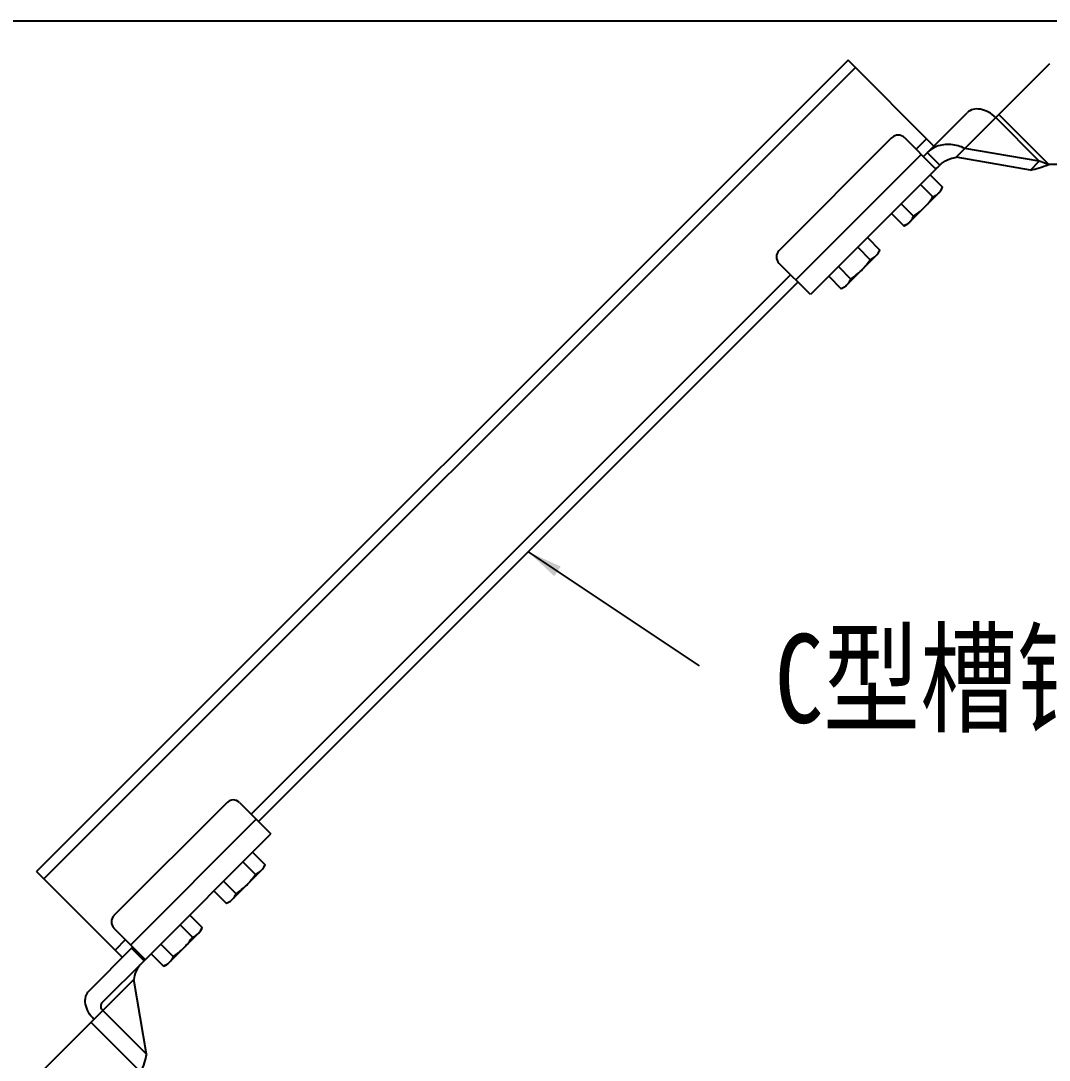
# Model space of a CAD drawing. Extents: x 185245 to 2166646, y -19957 to 815000.
# Drawn here: x 2000942 to 2003848, y 674331 to 677269 of the extents above; entities that cross this region are included whole.
import ezdxf

# ---------------------------------------------------------------- set-up
doc = ezdxf.new("R2010")
doc.units = 0
doc.header["$LTSCALE"] = 1000
doc.header["$MEASUREMENT"] = 0
doc.layers.add('BZ', color=8, linetype='Continuous')
doc.styles.get("Standard").update_dxf_attribs({"font": 'gbenor.shx', "bigfont": 'gbcbig.shx'})
doc.dimstyles.get("Standard").update_dxf_attribs({"dimscale": 100, "dimtxt": 3.5, "dimasz": 1, "dimexe": 2.5, "dimexo": 3, "dimgap": 1.5, "dimtad": 1, "dimdec": 0, "dimzin": 0, "dimdsep": 46, "dimtxsty": 'Standard', "dimblk": 'ARCHTICK', "dimcen": 0.09, "dimadec": 0, "dimazin": 0, "dimtfac": 1, "dimtdec": 0, "dimtix": 1, "dimtmove": 2, "dimatfit": 3, "dimfxl": 1, "dimtolj": 1, "dimtzin": 0, "dimarcsym": 0})

# ---------------------------------------------------------------- blocks, each defined once
blk = doc.blocks.new('gfhhrryyfd')
at = {"linetype": 'Continuous'}
for p, q in [((3690493.6, -1750017.5), (3688200.5, -1752310.6)), ((3690736.1, -1750260), (3690493.6, -1750017.5)), ((3690798.8, -1750291.8), (3691063.6, -1750027.1)), ((3690514.3, -1750038.2), (3688221.2, -1752331.3)), ((3690706.5, -1750289.5), (3690830.3, -1750165.8)), ((3691060.8, -1750312.6), (3690919.4, -1750171.3)), ((3690911, -1750179.6), (3691034.2, -1750302.8)), ((3690298.5, -1750555.7), (3690617.8, -1750236.3)), ((3690740.3, -1750323.3), (3690653.3, -1750236.3)), ((3690715.4, -1750239.3), (3690685.8, -1750268.8)), ((3690345.8, -1750638.5), (3690700.6, -1750283.6)), ((3690753, -1750314.1), (3690717.5, -1750278.6)), ((3691009.1, -1750327.9), (3690798.8, -1750291.8)), ((3691034.2, -1750302.8), (3690823.9, -1750266.7)), ((3690753, -1750314.1), (3690387.2, -1750679.9)), ((3691009.1, -1750327.9), (3691034.2, -1750302.8)), ((3691189.2, -1750312.6), (3691060.8, -1750312.6)), ((3690725.7, -1750341.4), (3690760.8, -1750376.5)), ((3690698.3, -1750368.7), (3690733.5, -1750403.9)), ((3690756.2, -1750386.5), (3690760.8, -1750376.5)), ((3690661.6, -1750481.1), (3690756.2, -1750386.5)), ((3690643.7, -1750423.3), (3690678.9, -1750458.5)), ((3690616.4, -1750450.6), (3690651.6, -1750485.8)), ((3690661.6, -1750481.1), (3690651.6, -1750485.8)), ((3690548.2, -1750518.8), (3690583.4, -1750554)), ((3690520.9, -1750546.1), (3690556.1, -1750581.3)), ((3690578.8, -1750563.9), (3690583.4, -1750554)), ((3690484.1, -1750658.6), (3690578.8, -1750563.9)), ((3690387.2, -1750679.9), (3690298.5, -1750591.1)), ((3690466.3, -1750600.7), (3690501.5, -1750635.9)), ((3690331, -1750623.7), (3688806.7, -1752148)), ((3690351.7, -1750644.4), (3688827.4, -1752168.7)), ((3690439, -1750628), (3690474.2, -1750663.2)), ((3690484.1, -1750658.6), (3690474.2, -1750663.2)), ((3688738.7, -1752115.4), (3688419.3, -1752434.8)), ((3688774.2, -1752115.4), (3688862.9, -1752204.1)), ((3688821.5, -1752162.7), (3688466.6, -1752517.6)), ((3688508, -1752559), (3688862.9, -1752204.1)), ((3688811.1, -1752256), (3688846.2, -1752291.1)), ((3688783.7, -1752283.3), (3688818.9, -1752318.5)), ((3688841.6, -1752301.1), (3688846.2, -1752291.1)), ((3688443, -1752553.1), (3688200.5, -1752310.6)), ((3688747, -1752395.7), (3688841.6, -1752301.1)), ((3688729.1, -1752337.9), (3688764.3, -1752373.1)), ((3688701.8, -1752365.2), (3688737, -1752400.4)), ((3688747, -1752395.7), (3688737, -1752400.4)), ((3688633.6, -1752433.4), (3688668.8, -1752468.6)), ((3688606.3, -1752460.7), (3688641.5, -1752495.9)), ((3688507.8, -1752558.7), (3688419.3, -1752470.3)), ((3688569.5, -1752573.2), (3688664.2, -1752478.5)), ((3688664.2, -1752478.5), (3688668.8, -1752468.6)), ((3688348.8, -1752647.2), (3688471.5, -1752524.5)), ((3688451.9, -1752502.8), (3688422.3, -1752532.4)), ((3688551.7, -1752515.3), (3688586.9, -1752550.5)), ((3688469.1, -1752526.9), (3688504.6, -1752562.4)), ((3688524.4, -1752542.6), (3688559.6, -1752577.8)), ((3688384.3, -1752682.7), (3688507, -1752560)), ((3688569.5, -1752573.2), (3688559.6, -1752577.8)), ((3688210.1, -1752880.6), (3688474.9, -1752615.8)), ((3688510.9, -1752826.1), (3688474.9, -1752615.8)), ((3688510.9, -1752826.1), (3688387.7, -1752702.9)), ((3688354.3, -1752736.4), (3688495.6, -1752877.7))]:
    blk.add_line(p, q, dxfattribs=at)
for centre, start, end in [((3690635.5, -1750254.1), 45, 135), ((3690316.2, -1750573.4), 135, 225), ((3688756.4, -1752133.2), 45, 135), ((3688437.1, -1752452.5), 135, 225)]:
    blk.add_arc(centre, 25.1, start, end, dxfattribs=at)
for points, knots in [([(3690911, -1750179.6), (3690904.9, -1750173.5), (3690891.5, -1750163.3), (3690869, -1750154.8), (3690847.1, -1750154.7), (3690834.7, -1750161.3), (3690830.3, -1750165.8)], [0, 0, 0, 0, 0.287971, 0.555344, 0.790532, 1, 1, 1, 1]), ([(3690744, -1750261.4), (3690741.5, -1750262.4), (3690731.8, -1750266.7), (3690723.1, -1750273), (3690717.5, -1750278.6)], [0, 0, 0, 0, 0.252907, 1, 1, 1, 1]), ([(3690823.9, -1750266.7), (3690811.7, -1750260.8), (3690784.8, -1750253.1), (3690756.7, -1750256.5), (3690744, -1750261.4)], [0, 0, 0, 0, 0.500769, 1, 1, 1, 1]), ([(3690753, -1750314.1), (3690759.3, -1750307.7), (3690773.9, -1750297.8), (3690790.7, -1750293.1), (3690798.8, -1750291.8)], [0, 0, 0, 0, 0.522516, 1, 1, 1, 1]), ([(3690753, -1750314.1), (3690750.3, -1750316.7), (3690747.7, -1750319.8), (3690741.4, -1750324.5), (3690740.3, -1750323.3)], [0, 0, 0, 0, 0.693247, 1, 1, 1, 1]), ([(3691009.1, -1750327.9), (3691017.4, -1750326.4), (3691034.8, -1750321.6), (3691051.7, -1750315.7), (3691060.8, -1750312.6)], [0, 0, 0, 0, 0.468219, 1, 1, 1, 1]), ([(3691060.8, -1750312.6), (3691058.5, -1750311.9), (3691049.5, -1750309), (3691040.6, -1750305.8), (3691034.2, -1750302.8)], [0, 0, 0, 0, 0.254643, 1, 1, 1, 1]), ([(3690749.8, -1750392.9), (3690751, -1750391.7), (3690755.4, -1750386.8), (3690758.7, -1750381), (3690760.8, -1750376.5)], [0, 0, 0, 0, 0.246322, 1, 1, 1, 1]), ([(3690733.5, -1750403.9), (3690735.1, -1750403.1), (3690740.9, -1750400.2), (3690746.4, -1750396.3), (3690749.8, -1750392.9)], [0, 0, 0, 0, 0.255699, 1, 1, 1, 1]), ([(3690667.9, -1750474.8), (3690669, -1750473.7), (3690673.5, -1750468.8), (3690676.8, -1750463), (3690678.9, -1750458.5)], [0, 0, 0, 0, 0.246322, 1, 1, 1, 1]), ([(3690651.6, -1750485.8), (3690652.4, -1750485.4), (3690655.7, -1750483.8), (3690658.9, -1750482), (3690661.1, -1750480.4)], [0, 0, 0, 0, 0.253346, 1, 1, 1, 1]), ([(3690572.4, -1750570.3), (3690573.6, -1750569.1), (3690578, -1750564.2), (3690581.3, -1750558.5), (3690583.4, -1750554)], [0, 0, 0, 0, 0.246322, 1, 1, 1, 1]), ([(3690556.1, -1750581.3), (3690557.6, -1750580.6), (3690563.5, -1750577.6), (3690569, -1750573.7), (3690572.4, -1750570.3)], [0, 0, 0, 0, 0.255699, 1, 1, 1, 1]), ([(3690490.5, -1750652.2), (3690491.6, -1750651.1), (3690496, -1750646.2), (3690499.4, -1750640.4), (3690501.5, -1750635.9)], [0, 0, 0, 0, 0.246322, 1, 1, 1, 1]), ([(3690474.2, -1750663.2), (3690475, -1750662.8), (3690478.3, -1750661.2), (3690481.4, -1750659.4), (3690483.7, -1750657.9)], [0, 0, 0, 0, 0.253346, 1, 1, 1, 1]), ([(3688835.2, -1752307.5), (3688836.4, -1752306.3), (3688840.8, -1752301.4), (3688844.1, -1752295.6), (3688846.2, -1752291.1)], [0, 0, 0, 0, 0.246322, 1, 1, 1, 1]), ([(3688818.9, -1752318.5), (3688820.5, -1752317.7), (3688826.3, -1752314.8), (3688831.8, -1752310.9), (3688835.2, -1752307.5)], [0, 0, 0, 0, 0.255699, 1, 1, 1, 1]), ([(3688753.3, -1752389.4), (3688754.4, -1752388.3), (3688758.9, -1752383.4), (3688762.2, -1752377.6), (3688764.3, -1752373.1)], [0, 0, 0, 0, 0.246322, 1, 1, 1, 1]), ([(3688737, -1752400.4), (3688737.8, -1752400), (3688741.1, -1752398.4), (3688744.3, -1752396.6), (3688746.5, -1752395)], [0, 0, 0, 0, 0.253346, 1, 1, 1, 1]), ([(3688641.5, -1752495.9), (3688643, -1752495.2), (3688648.9, -1752492.2), (3688654.4, -1752488.3), (3688657.8, -1752484.9)], [0, 0, 0, 0, 0.255699, 1, 1, 1, 1]), ([(3688657.8, -1752484.9), (3688659, -1752483.7), (3688663.4, -1752478.8), (3688666.7, -1752473.1), (3688668.8, -1752468.6)], [0, 0, 0, 0, 0.246322, 1, 1, 1, 1]), ([(3688575.9, -1752566.8), (3688577, -1752565.7), (3688581.4, -1752560.8), (3688584.8, -1752555), (3688586.9, -1752550.5)], [0, 0, 0, 0, 0.246322, 1, 1, 1, 1]), ([(3688497.1, -1752569.9), (3688490.7, -1752576.3), (3688480.8, -1752590.9), (3688476.2, -1752607.7), (3688474.9, -1752615.8)], [0, 0, 0, 0, 0.522516, 1, 1, 1, 1]), ([(3688507.8, -1752558.7), (3688507.8, -1752558.7), (3688507.9, -1752559.3), (3688507.3, -1752559.7), (3688507, -1752560)], [0, 0, 0, 0, 0.126775, 1, 1, 1, 1]), ([(3688559.6, -1752577.8), (3688560.4, -1752577.4), (3688563.7, -1752575.8), (3688566.8, -1752574), (3688569.1, -1752572.5)], [0, 0, 0, 0, 0.253346, 1, 1, 1, 1]), ([(3688362.7, -1752728), (3688356.6, -1752721.9), (3688346.3, -1752708.5), (3688337.8, -1752686), (3688337.7, -1752664.1), (3688344.4, -1752651.7), (3688348.8, -1752647.2)], [0, 0, 0, 0, 0.287971, 0.555344, 0.790532, 1, 1, 1, 1]), ([(3688384.3, -1752682.7), (3688382, -1752685), (3688380.5, -1752693.5), (3688384.8, -1752700), (3688387.7, -1752702.9)], [0, 0, 0, 0, 0.440241, 1, 1, 1, 1]), ([(3688510.9, -1752826.1), (3688509.4, -1752834.4), (3688504.6, -1752851.7), (3688498.7, -1752868.7), (3688495.6, -1752877.7)], [0, 0, 0, 0, 0.468219, 1, 1, 1, 1])]:
    blk.add_open_spline(points, degree=3, knots=knots, dxfattribs=at)
for points in [[(3690708.9, -1750433.8), (3690718, -1750424.7), (3690726.2, -1750414.5), (3690733.5, -1750403.9)], [(3690678.9, -1750458.5), (3690689.5, -1750451.1), (3690699.7, -1750443), (3690708.9, -1750433.8)], [(3690661.1, -1750480.4), (3690663.5, -1750478.8), (3690665.8, -1750476.9), (3690667.9, -1750474.8)], [(3690531.5, -1750611.3), (3690540.6, -1750602.1), (3690548.7, -1750591.9), (3690556.1, -1750581.3)], [(3690501.5, -1750635.9), (3690512.1, -1750628.5), (3690522.3, -1750620.4), (3690531.5, -1750611.3)], [(3690483.7, -1750657.9), (3690486.1, -1750656.2), (3690488.4, -1750654.3), (3690490.5, -1750652.2)], [(3688794.3, -1752348.4), (3688803.4, -1752339.3), (3688811.6, -1752329.1), (3688818.9, -1752318.5)], [(3688764.3, -1752373.1), (3688774.9, -1752365.7), (3688785.1, -1752357.6), (3688794.3, -1752348.4)], [(3688746.5, -1752395), (3688748.9, -1752393.4), (3688751.2, -1752391.5), (3688753.3, -1752389.4)], [(3688616.9, -1752525.8), (3688626, -1752516.7), (3688634.1, -1752506.5), (3688641.5, -1752495.9)], [(3688586.9, -1752550.5), (3688597.5, -1752543.1), (3688607.7, -1752535), (3688616.9, -1752525.8)], [(3688569.1, -1752572.5), (3688571.5, -1752570.8), (3688573.8, -1752568.9), (3688575.9, -1752566.8)]]:
    blk.add_open_spline(points, degree=3, dxfattribs=at)
at = {"layer": 'BZ'}
blk.add_line((3686795, -1749906), (3692418.4, -1749906), dxfattribs=at)
at = {"insert": (3690286.8, -1751638.9), "char_height": 250.906, "attachment_point": 1}
blk.add_mtext('{\\fSimSun|b0|i0|c134|p2;\\W0.8;C型槽钢}', dxfattribs=at)
blk.add_leader([(3689589.5, -1751406.5), (3690072.7, -1751728.5)], dimstyle='Standard', override={"dimgap": 20, "dimtad": 0})

msp = doc.modelspace()

# ---------------------------------------------------------------- block references
at = {"lineweight": -3, "xscale": 0.9999959468841553, "yscale": 0.9999959506094456, "zscale": 0.9999959495959999}
msp.add_blockref('gfhhrryyfd', (-1687199, 2427167.7, 0), dxfattribs=at)

doc.saveas('drawing.dxf')
